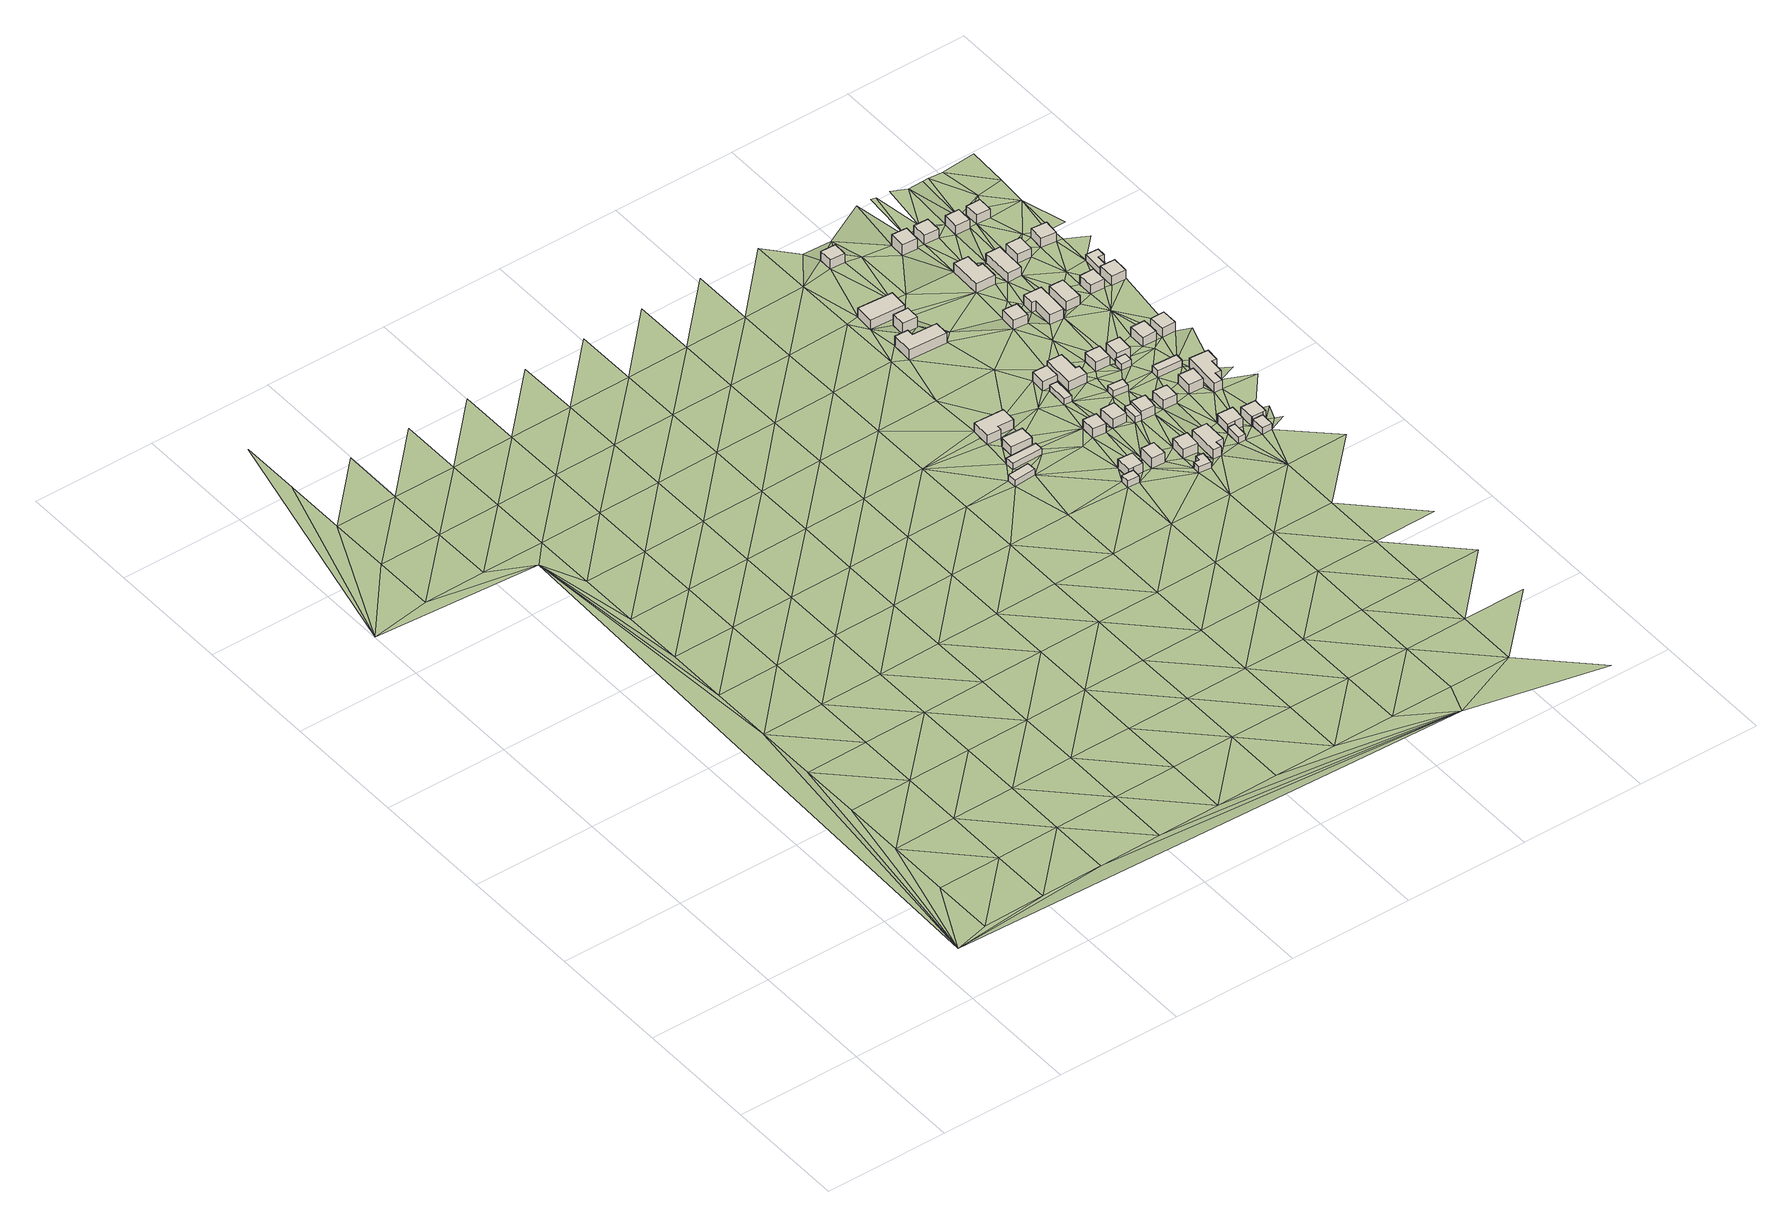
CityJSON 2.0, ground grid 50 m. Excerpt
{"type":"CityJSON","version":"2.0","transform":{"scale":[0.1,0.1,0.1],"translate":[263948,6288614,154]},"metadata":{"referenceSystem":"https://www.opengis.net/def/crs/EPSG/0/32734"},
"CityObjects":{
"building1":{"type":"Building","attributes":{"address":"30 Braambos Lane 7347 Mamre, Cape Town","building":"cabin","building:levels":"1","building_height":2.8,"roof_height":161.18,"ground_height":158.38,"plus_code":"4FRWFFP6+895"},"geometry":[{"type":"Solid","lod":"1","boundaries":[[[[0,1,2,3]],[[1,4,5,2]],[[4,6,7,5]],[[6,0,3,7]],[[3,2,5,7]],[[6,4,1,0]]]]}]},
"building2":{"type":"Building","attributes":{"address":"30 Braambos Lane Mamre 7347 Cape Town","building":"cabin","building:levels":"1","building_height":2.8,"roof_height":161.18,"ground_height":158.38,"plus_code":"4FRWFFP6+8CG"},"geometry":[{"type":"Solid","lod":"1","boundaries":[[[[8,9,10,11]],[[9,12,13,10]],[[12,14,15,13]],[[14,8,11,15]],[[11,10,13,15]],[[14,12,9,8]]]]}]},
"building3":{"type":"Building","attributes":{"address":"28 Braambos Lane Mamre 7347 Cape Town","building":"house","building:levels":"1","building_height":4.1,"roof_height":162.45,"ground_height":158.35,"plus_code":"4FRWFFP6+9C5"},"geometry":[{"type":"Solid","lod":"1","boundaries":[[[[16,17,18,19]],[[17,20,21,18]],[[20,22,23,21]],[[22,16,19,23]],[[19,18,21,23]],[[22,20,17,16]]]]}]},
"building4":{"type":"Building","attributes":{"address":"26 Braambos Lane Mamre 7347 Mamre, Cape Town","building":"house","building:levels":"1","building_height":4.1,"roof_height":162.45,"ground_height":158.35,"plus_code":"4FRWFFP6+9CW"},"geometry":[{"type":"Solid","lod":"1","boundaries":[[[[24,25,26,27]],[[25,28,29,26]],[[28,30,31,29]],[[30,32,33,31]],[[32,34,35,33]],[[34,24,27,35]],[[27,26,29,31,33,35]],[[34,32,30,28,25,24]]]]}]},
"building5":{"type":"Building","attributes":{"building":"cabin","building:levels":"1","building_height":2.8,"roof_height":161.65,"ground_height":158.85,"plus_code":"4FRWFFP6+6G7"},"geometry":[{"type":"Solid","lod":"1","boundaries":[[[[36,37,38,39]],[[37,40,41,38]],[[40,42,43,41]],[[42,44,45,43]],[[44,36,39,45]],[[39,38,41,43,45]],[[44,42,40,37,36]]]]}]},
"building6":{"type":"Building","attributes":{"address":"121 Thorn Lane Mamre 7347 Cape Town","building":"house","building:levels":"1","building_height":4.1,"roof_height":162.95,"ground_height":158.85,"plus_code":"4FRWFFP6+6GG"},"geometry":[{"type":"Solid","lod":"1","boundaries":[[[[37,36,46,47]],[[36,48,49,46]],[[48,50,51,49]],[[50,52,53,51]],[[52,37,47,53]],[[47,46,49,51,53]],[[52,50,48,36,37]]]]}]},
"building7":{"type":"Building","attributes":{"address":"119 Thorn Lane Mamre 7347 Cape Town","building":"house","building:levels":"1","building_height":4.1,"roof_height":163.26,"ground_height":159.16,"plus_code":"4FRWFFP6+6HG"},"geometry":[{"type":"Solid","lod":"1","boundaries":[[[[54,55,56,57]],[[55,58,59,56]],[[58,60,61,59]],[[60,54,57,61]],[[57,56,59,61]],[[60,58,55,54]]]]}]},
"building8":{"type":"Building","attributes":{"address":"122 Thorn Lane Mamre 7347 Cape Town","building":"house","building:levels":"1","building_height":4.1,"roof_height":162.95,"ground_height":158.85,"plus_code":"4FRWFFP6+8G9"},"geometry":[{"type":"Solid","lod":"1","boundaries":[[[[62,63,64,65]],[[63,66,67,64]],[[66,68,69,67]],[[68,62,65,69]],[[65,64,67,69]],[[68,66,63,62]]]]}]},
"building9":{"type":"Building","attributes":{"address":"20 Braambos Lane Mamre 7347 Cape Town","building":"house","building:levels":"1","building_height":4.1,"roof_height":162.36,"ground_height":158.26,"plus_code":"4FRWFFP6+HFF"},"geometry":[{"type":"Solid","lod":"1","boundaries":[[[[70,71,72,73]],[[71,74,75,72]],[[74,76,77,75]],[[76,78,79,77]],[[78,80,81,79]],[[80,70,73,81]],[[73,72,75,77,79,81]],[[80,78,76,74,71,70]]]]}]},
"building10":{"type":"Building","attributes":{"building":"cabin","building:levels":"1","building_height":2.8,"roof_height":161.96,"ground_height":159.16,"plus_code":"4FRWFFP6+5JF"},"geometry":[{"type":"Solid","lod":"1","boundaries":[[[[82,83,84,85]],[[83,86,87,84]],[[86,88,89,87]],[[88,90,91,89]],[[90,92,93,91]],[[92,82,85,93]],[[85,84,87,89,91,93]],[[92,90,88,86,83,82]]]]}]},
"building11":{"type":"Building","attributes":{"address":"16 Braambos Lane Mamre 7347 Cape Town","building":"house","building:levels":"1","building_height":4.1,"roof_height":161.63,"ground_height":157.53,"plus_code":"4FRWFFP6+MF3"},"geometry":[{"type":"Solid","lod":"1","boundaries":[[[[94,95,96,97]],[[95,98,99,96]],[[98,100,101,99]],[[100,94,97,101]],[[97,96,99,101]],[[100,98,95,94]]]]}]},
"building12":{"type":"Building","attributes":{"address":"18 Braambos Lane Mamre 7347 Cape Town","building":"house","building:levels":"1","building_height":4.1,"roof_height":162.36,"ground_height":158.26,"plus_code":"4FRWFFP6+JF8"},"geometry":[{"type":"Solid","lod":"1","boundaries":[[[[102,103,104,105]],[[103,106,107,104]],[[106,108,109,107]],[[108,102,105,109]],[[105,104,107,109]],[[108,106,103,102]]]]}]},
"building13":{"type":"Building","attributes":{"building":"cabin","building:levels":"1","building_height":2.8,"roof_height":161.62,"ground_height":158.82,"plus_code":"4FRWFFP6+9HR"},"geometry":[{"type":"Solid","lod":"1","boundaries":[[[[110,111,112,113]],[[111,114,115,112]],[[114,116,117,115]],[[116,110,113,117]],[[113,112,115,117]],[[116,114,111,110]]]]}]},
"building14":{"type":"Building","attributes":{"address":"120 Thorn Lane Mamre 7347 Cape Town","building":"house","building:levels":"1","building_height":4.1,"roof_height":163.28,"ground_height":159.18,"plus_code":"4FRWFFP6+8H8"},"geometry":[{"type":"Solid","lod":"1","boundaries":[[[[118,119,120,121]],[[119,122,123,120]],[[122,124,125,123]],[[124,118,121,125]],[[121,120,123,125]],[[124,122,119,118]]]]}]},
"building15":{"type":"Building","attributes":{"address":"117 Thorn Lane Mamre 7347 Cape Town","building":"house","building:levels":"1","building_height":4.1,"roof_height":163.26,"ground_height":159.16,"plus_code":"4FRWFFP6+6J8"},"geometry":[{"type":"Solid","lod":"1","boundaries":[[[[126,127,128,129]],[[127,130,131,128]],[[130,132,133,131]],[[132,126,129,133]],[[129,128,131,133]],[[132,130,127,126]]]]}]},
"building16":{"type":"Building","attributes":{"address":"1 Braambos Lane Mamre 7347 Cape Town","building":"house","building:levels":"1","building_height":4.1,"roof_height":162.92,"ground_height":158.82,"plus_code":"4FRWFFP6+CHC"},"geometry":[{"type":"Solid","lod":"1","boundaries":[[[[134,135,136,137]],[[135,138,139,136]],[[138,140,141,139]],[[140,134,137,141]],[[137,136,139,141]],[[140,138,135,134]]]]}]},
"building17":{"type":"Building","attributes":{"building":"cabin","building:levels":"1","building_height":2.8,"roof_height":161.98,"ground_height":159.18,"plus_code":"4FRWFFP6+8J2"},"geometry":[{"type":"Solid","lod":"1","boundaries":[[[[142,143,144,145]],[[143,146,147,144]],[[146,148,149,147]],[[148,142,145,149]],[[145,144,147,149]],[[148,146,143,142]]]]}]},
"building18":{"type":"Building","attributes":{"address":"Thorn Lane Mamre 7347 Cape Town","building":"house","building:levels":"1","building_height":4.1,"roof_height":163.26,"ground_height":159.16,"plus_code":"4FRWFFP6+6M2"},"geometry":[{"type":"Solid","lod":"1","boundaries":[[[[150,151,152,153]],[[151,154,155,152]],[[154,156,157,155]],[[156,158,159,157]],[[158,160,161,159]],[[160,150,153,161]],[[153,152,155,157,159,161]],[[160,158,156,154,151,150]]]]}]},
"building19":{"type":"Building","attributes":{"address":"3 Palm Lane Mamre 7347 Cape Town","building":"house","building:levels":"1","building_height":4.1,"roof_height":163.23,"ground_height":159.13,"plus_code":"4FRWFFP6+CHH"},"geometry":[{"type":"Solid","lod":"1","boundaries":[[[[162,163,164,165]],[[163,166,167,164]],[[166,168,169,167]],[[168,170,171,169]],[[170,172,173,171]],[[172,162,165,173]],[[165,164,167,169,171,173]],[[172,170,168,166,163,162]]]]}]},
"building20":{"type":"Building","attributes":{"address":"118 Thorn Lane Mamre 7347 Cape Town","building":"house","building:levels":"1","building_height":4.1,"roof_height":163.28,"ground_height":159.18,"plus_code":"4FRWFFP6+8J4"},"geometry":[{"type":"Solid","lod":"1","boundaries":[[[[142,148,174,175]],[[148,176,177,174]],[[176,178,179,177]],[[178,142,175,179]],[[175,174,177,179]],[[178,176,148,142]]]]}]},
"building21":{"type":"Building","attributes":{"address":"12 Braambos Lane Mamre 7347 Cape Town","building":"house","building:levels":"1","building_height":4.1,"roof_height":161.73,"ground_height":157.63,"plus_code":"4FRWFFP6+QF8"},"geometry":[{"type":"Solid","lod":"1","boundaries":[[[[180,181,182,183]],[[181,184,185,182]],[[184,186,187,185]],[[186,180,183,187]],[[183,182,185,187]],[[186,184,181,180]]]]}]},
"building22":{"type":"Building","attributes":{"building":"cabin","building:levels":"1","building_height":2.8,"roof_height":161.93,"ground_height":159.13,"plus_code":"4FRWFFP6+9J4"},"geometry":[{"type":"Solid","lod":"1","boundaries":[[[[188,189,190,191]],[[189,192,193,190]],[[192,194,195,193]],[[194,188,191,195]],[[191,190,193,195]],[[194,192,189,188]]]]}]},
"building23":{"type":"Building","attributes":{"building":"cabin","building:levels":"1","building_height":2.8,"roof_height":162.48,"ground_height":159.68,"plus_code":"4FRWFFP6+5PR"},"geometry":[{"type":"Solid","lod":"1","boundaries":[[[[196,197,198,199]],[[197,200,201,198]],[[200,202,203,201]],[[202,196,199,203]],[[199,198,201,203]],[[202,200,197,196]]]]}]},
"building24":{"type":"Building","attributes":{"address":"116 Thorn Lane Mamre 7347 Cape Town","building":"house","building:levels":"1","building_height":4.1,"roof_height":163.28,"ground_height":159.18,"plus_code":"4FRWFFP6+8M3"},"geometry":[{"type":"Solid","lod":"1","boundaries":[[[[204,205,206,207]],[[205,208,209,206]],[[208,210,211,209]],[[210,204,207,211]],[[207,206,209,211]],[[210,208,205,204]]]]}]},
"building25":{"type":"Building","attributes":{"address":"5 Palm Lane Mamre 7347 Cape Town","building":"house","building:levels":"1","building_height":4.1,"roof_height":163.23,"ground_height":159.13,"plus_code":"4FRWFFP6+CJ9"},"geometry":[{"type":"Solid","lod":"1","boundaries":[[[[212,213,214,215]],[[213,216,217,214]],[[216,218,219,217]],[[218,212,215,219]],[[215,214,217,219]],[[218,216,213,212]]]]}]},
"building26":{"type":"Building","attributes":{"address":"113 Thorn Lane Mamre 7347 Cape Town","building":"house","building:levels":"1","building_height":4.1,"roof_height":163.78,"ground_height":159.68,"plus_code":"4FRWFFP6+6P6"},"geometry":[{"type":"Solid","lod":"1","boundaries":[[[[196,202,220,221]],[[202,222,223,220]],[[222,224,225,223]],[[224,226,227,225]],[[226,196,221,227]],[[221,220,223,225,227]],[[226,224,222,202,196]]]]}]},
"building27":{"type":"Building","attributes":{"address":"4 Palm Lane Mamre 7347 Cape Town","building":"house","building:levels":"1","building_height":4.1,"roof_height":162.95,"ground_height":158.85,"plus_code":"4FRWFFP6+GJJ"},"geometry":[{"type":"Solid","lod":"1","boundaries":[[[[228,229,230,231]],[[229,232,233,230]],[[232,234,235,233]],[[234,228,231,235]],[[231,230,233,235]],[[234,232,229,228]]]]}]},
"building28":{"type":"Building","attributes":{"building":"cabin","building:levels":"1","building_height":2.8,"roof_height":161.93,"ground_height":159.13,"plus_code":"4FRWFFP6+9MM"},"geometry":[{"type":"Solid","lod":"1","boundaries":[[[[236,237,238,239]],[[237,240,241,238]],[[240,242,243,241]],[[242,236,239,243]],[[239,238,241,243]],[[242,240,237,236]]]]}]},
"building29":{"type":"Building","attributes":{"building":"cabin","building:levels":"1","building_height":2.8,"roof_height":162.48,"ground_height":159.68,"plus_code":"4FRWFFP6+5PQ"},"geometry":[{"type":"Solid","lod":"1","boundaries":[[[[244,245,246,247]],[[245,248,249,246]],[[248,250,251,249]],[[250,244,247,251]],[[247,246,249,251]],[[250,248,245,244]]]]}]},
"building30":{"type":"Building","attributes":{"address":"7 Palm Lane Mamre 7347 Cape Town","building":"house","building:levels":"1","building_height":4.1,"roof_height":163.45,"ground_height":159.35,"plus_code":"4FRWFFP6+CM4"},"geometry":[{"type":"Solid","lod":"1","boundaries":[[[[252,253,254,255]],[[253,256,257,254]],[[256,258,259,257]],[[258,252,255,259]],[[255,254,257,259]],[[258,256,253,252]]]]}]},
"building31":{"type":"Building","attributes":{"address":"111 Thorn Lane Mamre 7347 Cape Town","building":"house","building:levels":"1","building_height":4.1,"roof_height":163.78,"ground_height":159.68,"plus_code":"4FRWFFP6+6P5"},"geometry":[{"type":"Solid","lod":"1","boundaries":[[[[245,244,260,261]],[[244,262,263,260]],[[262,264,265,263]],[[264,266,267,265]],[[266,268,269,267]],[[268,245,261,269]],[[261,260,263,265,267,269]],[[268,266,264,262,244,245]]]]}]},
"building32":{"type":"Building","attributes":{"address":"114 Thorn Lane Mamre 7347 Cape Town","building":"house","building:levels":"1","building_height":4.1,"roof_height":163.58,"ground_height":159.48,"plus_code":"4FRWFFP6+8P3"},"geometry":[{"type":"Solid","lod":"1","boundaries":[[[[270,271,272,273]],[[271,274,275,272]],[[274,276,277,275]],[[276,270,273,277]],[[273,272,275,277]],[[276,274,271,270]]]]}]},
"building33":{"type":"Building","attributes":{"address":"90 Olyf Lane Mamre 7347 Cape Town","building":"house","building:levels":"1","building_height":4.1,"roof_height":162.54,"ground_height":158.44,"plus_code":"4FRWFFP6+PHQ"},"geometry":[{"type":"Solid","lod":"1","boundaries":[[[[278,279,280,281]],[[279,282,283,280]],[[282,284,285,283]],[[284,278,281,285]],[[281,280,283,285]],[[284,282,279,278]]]]}]},
"building34":{"type":"Building","attributes":{"address":"117 Olyf Lane Mamre 7347 Cape Town","building":"house","building:levels":"1","building_height":4.1,"roof_height":162.74,"ground_height":158.64,"plus_code":"4FRWFFP6+JJF"},"geometry":[{"type":"Solid","lod":"1","boundaries":[[[[286,287,288,289]],[[287,290,291,288]],[[290,292,293,291]],[[292,294,295,293]],[[294,296,297,295]],[[296,286,289,297]],[[289,288,291,293,295,297]],[[296,294,292,290,287,286]]]]}]},
"building35":{"type":"Building","attributes":{"address":"6 Palm Lane Mamre 7347 Cape Town","building":"house","building:levels":"1","building_height":4.1,"roof_height":163.16,"ground_height":159.06,"plus_code":"4FRWFFP6+GMC"},"geometry":[{"type":"Solid","lod":"1","boundaries":[[[[298,299,300,301]],[[299,302,303,300]],[[302,304,305,303]],[[304,306,307,305]],[[306,308,309,307]],[[308,298,301,309]],[[301,300,303,305,307,309]],[[308,306,304,302,299,298]]]]}]},
"building36":{"type":"Building","attributes":{"building":"cabin","building:levels":"1","building_height":2.8,"roof_height":162.15,"ground_height":159.35,"plus_code":"4FRWFFP6+8PV"},"geometry":[{"type":"Solid","lod":"1","boundaries":[[[[310,311,312,313]],[[311,314,315,312]],[[314,316,317,315]],[[316,310,313,317]],[[313,312,315,317]],[[316,314,311,310]]]]}]},
"building37":{"type":"Building","attributes":{"address":"112 Thorn Lane Mamre 7347 Cape Town","building":"house","building:levels":"1","building_height":4.1,"roof_height":163.58,"ground_height":159.48,"plus_code":"4FRWFFP6+8Q2"},"geometry":[{"type":"Solid","lod":"1","boundaries":[[[[318,319,320,321]],[[319,322,323,320]],[[322,324,325,323]],[[324,326,327,325]],[[326,328,329,327]],[[328,330,331,329]],[[330,332,333,331]],[[332,318,321,333]],[[321,320,323,325,327,329,331,333]],[[332,330,328,326,324,322,319,318]]]]}]},
"building38":{"type":"Building","attributes":{"address":"88 Olyf Lane Mamre 7347 Cape Town","building":"house","building:levels":"1","building_height":4.1,"roof_height":162.54,"ground_height":158.44,"plus_code":"4FRWFFP6+PJP"},"geometry":[{"type":"Solid","lod":"1","boundaries":[[[[334,335,336,337]],[[335,338,339,336]],[[338,340,341,339]],[[340,334,337,341]],[[337,336,339,341]],[[340,338,335,334]]]]}]},
"building39":{"type":"Building","attributes":{"address":"9 Palm Lane Mamre 7347 Cape Town","building":"house","building:levels":"1","building_height":4.1,"roof_height":163.45,"ground_height":159.35,"plus_code":"4FRWFFP6+CP8"},"geometry":[{"type":"Solid","lod":"1","boundaries":[[[[342,343,344,345]],[[343,346,347,344]],[[346,348,349,347]],[[348,342,345,349]],[[345,344,347,349]],[[348,346,343,342]]]]}]},
"building40":{"type":"Building","attributes":{"address":"8 Palm Lane Mamre 7347 Cape Town","building":"house","building:levels":"1","building_height":4.1,"roof_height":163.2,"ground_height":159.1,"plus_code":"4FRWFFP6+GMH"},"geometry":[{"type":"Solid","lod":"1","boundaries":[[[[350,351,352,353]],[[351,354,355,352]],[[354,356,357,355]],[[356,350,353,357]],[[353,352,355,357]],[[356,354,351,350]]]]}]},
"building41":{"type":"Building","attributes":{"address":"115 Olyf Lane Mamre 7347 Cape Town","building":"house","building:levels":"1","building_height":4.1,"roof_height":162.74,"ground_height":158.64,"plus_code":"4FRWFFP6+JMF"},"geometry":[{"type":"Solid","lod":"1","boundaries":[[[[358,359,360,361]],[[359,362,363,360]],[[362,364,365,363]],[[364,358,361,365]],[[361,360,363,365]],[[364,362,359,358]]]]}]},
"building42":{"type":"Building","attributes":{"address":"11 Palm Lane Mamre 7347 Cape Town","building":"house","building:levels":"1","building_height":4.1,"roof_height":163.45,"ground_height":159.35,"plus_code":"4FRWFFP6+CQ3"},"geometry":[{"type":"Solid","lod":"1","boundaries":[[[[366,367,368,369]],[[367,370,371,368]],[[370,372,373,371]],[[372,366,369,373]],[[369,368,371,373]],[[372,370,367,366]]]]}]},
"building43":{"type":"Building","attributes":{"address":"113 Olyf Lane Mamre 7347 Cape Town","building":"house","building:levels":"1","building_height":4.1,"roof_height":163.13,"ground_height":159.03,"plus_code":"4FRWFFP6+JPJ"},"geometry":[{"type":"Solid","lod":"1","boundaries":[[[[374,375,376,377]],[[375,378,379,376]],[[378,380,381,379]],[[380,374,377,381]],[[377,376,379,381]],[[380,378,375,374]]]]}]},
"building44":{"type":"Building","attributes":{"address":"86 Olyf Lane Mamre 7347 Cape Town","building":"house","building:levels":"1","building_height":4.1,"roof_height":162.54,"ground_height":158.44,"plus_code":"4FRWFFP6+PMG"},"geometry":[{"type":"Solid","lod":"1","boundaries":[[[[382,383,384,385]],[[383,386,387,384]],[[386,388,389,387]],[[388,382,385,389]],[[385,384,387,389]],[[388,386,383,382]]]]}]},
"building45":{"type":"Building","attributes":{"address":"10 Palm Lane Mamre 7347 Cape Town","building":"house","building:levels":"1","building_height":4.1,"roof_height":163.2,"ground_height":159.1,"plus_code":"4FRWFFP6+GPH"},"geometry":[{"type":"Solid","lod":"1","boundaries":[[[[390,391,392,393]],[[391,394,395,392]],[[394,396,397,395]],[[396,390,393,397]],[[393,392,395,397]],[[396,394,391,390]]]]}]},
"building46":{"type":"Building","attributes":{"address":"84 Olyf Lane Mamre 7347 Cape Town","building":"house","building:levels":"1","building_height":4.1,"roof_height":162.97,"ground_height":158.87,"plus_code":"4FRWFFP6+PP7"},"geometry":[{"type":"Solid","lod":"1","boundaries":[[[[398,399,400,401]],[[399,402,403,400]],[[402,404,405,403]],[[404,398,401,405]],[[401,400,403,405]],[[404,402,399,398]]]]}]},
"building47":{"type":"Building","attributes":{"address":"12 Palm Lane Mamre 7347 Cape Town","building":"house","building:levels":"1","building_height":4.1,"roof_height":163.2,"ground_height":159.1,"plus_code":"4FRWFFP6+GQG"},"geometry":[{"type":"Solid","lod":"1","boundaries":[[[[406,407,408,409]],[[407,410,411,408]],[[410,412,413,411]],[[412,414,415,413]],[[414,406,409,415]],[[409,408,411,413,415]],[[414,412,410,407,406]]]]}]},
"building48":{"type":"Building","attributes":{"address":"111 Olyf Lane Mamre 7347 Cape Town","building":"house","building:levels":"1","building_height":4.1,"roof_height":163.13,"ground_height":159.03,"plus_code":"4FRWFFP6+JQJ"},"geometry":[{"type":"Solid","lod":"1","boundaries":[[[[416,417,418,419]],[[417,420,421,418]],[[420,422,423,421]],[[422,416,419,423]],[[419,418,421,423]],[[422,420,417,416]]]]}]},
"building49":{"type":"Building","attributes":{"building":"cabin","building:levels":"1","building_height":2.8,"roof_height":161.9,"ground_height":159.1,"plus_code":"4FRWFFP6+GQW"},"geometry":[{"type":"Solid","lod":"1","boundaries":[[[[407,406,424,425]],[[406,426,427,424]],[[426,428,429,427]],[[428,430,431,429]],[[430,432,433,431]],[[432,407,425,433]],[[425,424,427,429,431,433]],[[432,430,428,426,406,407]]]]}]},
"terrain1":{"type":"TINRelief","geometry":[{"type":"CompositeSurface","lod":"1","boundaries":[[[434,435,436]],[[436,437,434]],[[435,434,438]],[[434,437,439]],[[439,440,434]],[[436,435,441]],[[440,442,434]],[[437,436,441]],[[443,444,445]],[[435,438,441]],[[446,438,434]],[[443,445,447]],[[437,448,439]],[[447,449,443]],[[442,450,434]],[[441,451,437]],[[443,450,444]],[[440,439,448]],[[449,452,443]],[[437,451,448]],[[453,441,438]],[[444,454,445]],[[455,442,440]],[[441,453,451]],[[438,446,453]],[[440,448,455]],[[444,456,454]],[[457,447,445]],[[444,450,456]],[[442,458,450]],[[442,459,458]],[[442,455,460]],[[457,445,454]],[[448,451,461]],[[458,462,450]],[[451,453,463]],[[442,460,459]],[[464,462,458]],[[465,450,462]],[[451,463,461]],[[466,447,457]],[[446,467,453]],[[455,448,468]],[[456,450,469]],[[470,454,456]],[[471,450,465]],[[464,458,459]],[[468,460,455]],[[465,462,472]],[[468,448,461]],[[473,463,453]],[[469,450,471]],[[456,469,470]],[[474,457,454]],[[473,453,467]],[[472,462,464]],[[471,465,475]],[[434,476,446]],[[459,460,477]],[[460,468,478]],[[474,454,470]],[[461,463,479]],[[475,465,472]],[[463,473,480]],[[471,481,469]],[[460,478,477]],[[461,479,468]],[[464,459,482]],[[463,480,479]],[[483,457,474]],[[473,467,484]],[[481,471,475]],[[469,485,470]],[[482,459,477]],[[478,468,486]],[[464,487,472]],[[473,488,480]],[[479,486,468]],[[469,481,485]],[[474,470,489]],[[473,484,488]],[[487,464,482]],[[490,475,472]],[[491,477,478]],[[486,492,478]],[[489,470,485]],[[479,480,493]],[[490,472,487]],[[488,494,480]],[[446,476,467]],[[481,475,495]],[[478,492,491]],[[477,496,482]],[[480,494,493]],[[497,474,489]],[[486,479,498]],[[495,475,490]],[[499,488,484]],[[500,485,481]],[[477,491,496]],[[492,486,498]],[[487,482,501]],[[479,493,498]],[[488,499,494]],[[499,484,502]],[[481,495,500]],[[503,489,485]],[[501,482,496]],[[467,476,484]],[[487,504,490]],[[492,505,491]],[[494,506,493]],[[498,507,492]],[[503,485,500]],[[504,487,501]],[[494,499,506]],[[495,490,508]],[[492,507,505]],[[496,491,509]],[[510,489,503]],[[502,511,499]],[[512,498,493]],[[508,490,504]],[[506,513,493]],[[495,514,500]],[[476,502,484]],[[509,491,505]],[[498,512,507]],[[501,496,515]],[[493,513,512]],[[499,516,506]],[[495,508,514]],[[503,500,517]],[[516,499,511]],[[515,496,509]],[[504,501,518]],[[519,505,507]],[[513,506,520]],[[507,512,521]],[[517,500,514]],[[518,501,515]],[[520,506,516]],[[511,502,476]],[[522,508,504]],[[507,521,519]],[[513,523,512]],[[509,505,524]],[[525,503,517]],[[522,504,518]],[[523,513,520]],[[516,511,526]],[[527,514,508]],[[505,519,524]],[[521,512,528]],[[509,529,515]],[[520,516,526]],[[511,530,526]],[[512,523,528]],[[508,522,527]],[[514,531,517]],[[529,509,524]],[[530,511,476]],[[515,532,518]],[[521,533,519]],[[533,521,528]],[[531,514,527]],[[523,520,534]],[[515,529,532]],[[526,535,520]],[[518,536,522]],[[524,519,6]],[[519,533,537]],[[520,535,534]],[[538,517,531]],[[539,528,523]],[[524,4,529]],[[536,518,532]],[[6,519,537]],[[540,526,530]],[[522,541,527]],[[476,542,530]],[[4,524,6]],[[523,534,539]],[[543,533,528]],[[526,540,535]],[[530,542,540]],[[522,536,541]],[[9,529,4]],[[531,527,544]],[[529,28,532]],[[0,6,537]],[[543,528,539]],[[529,9,30]],[[537,533,42]],[[545,529,30]],[[12,9,4]],[[544,527,541]],[[28,529,545]],[[4,1,12]],[[546,534,535]],[[535,540,547]],[[542,476,548]],[[536,532,549]],[[543,42,533]],[[537,40,0]],[[532,28,550]],[[9,20,30]],[[20,9,551]],[[14,12,1]],[[535,547,546]],[[552,531,544]],[[0,14,1]],[[8,551,9]],[[30,28,545]],[[542,548,540]],[[534,553,539]],[[20,32,30]],[[42,40,537]],[[549,532,550]],[[536,554,541]],[[8,555,551]],[[17,32,20]],[[556,14,0]],[[534,546,553]],[[32,24,34]],[[0,40,52]],[[550,28,557]],[[547,540,558]],[[543,539,559]],[[42,543,44]],[[24,32,17]],[[536,549,554]],[[0,52,556]],[[560,548,476]],[[8,14,556]],[[544,541,561]],[[558,540,548]],[[40,37,52]],[[66,555,8]],[[553,559,539]],[[549,550,76]],[[555,66,17]],[[17,562,24]],[[92,44,543]],[[563,546,547]],[[36,44,48]],[[561,541,554]],[[556,66,8]],[[24,562,557]],[[550,557,564]],[[44,55,48]],[[556,52,68]],[[563,547,558]],[[549,76,74]],[[76,550,564]],[[543,559,92]],[[17,66,562]],[[68,52,50]],[[554,549,98]],[[74,98,549]],[[54,50,48]],[[556,68,66]],[[55,44,92]],[[48,55,54]],[[565,553,546]],[[566,544,561]],[[68,50,62]],[[140,557,562]],[[50,54,62]],[[554,98,95]],[[567,98,74]],[[546,563,565]],[[561,554,95]],[[74,71,567]],[[557,140,564]],[[568,55,90]],[[66,116,562]],[[55,92,90]],[[569,558,548]],[[54,119,62]],[[98,567,103]],[[570,76,564]],[[116,66,63]],[[63,62,119]],[[562,116,114]],[[82,92,559]],[[127,568,90]],[[71,70,571]],[[134,562,114]],[[54,572,146]],[[568,126,572]],[[562,134,140]],[[567,71,573]],[[119,54,146]],[[118,63,119]],[[574,98,103]],[[127,126,568]],[[110,116,63]],[[90,88,86]],[[86,127,90]],[[118,110,63]],[[559,553,575]],[[181,561,95]],[[571,573,71]],[[553,565,576]],[[82,559,156]],[[127,86,130]],[[572,126,148]],[[146,122,119]],[[563,558,577]],[[114,578,134]],[[103,579,574]],[[572,148,146]],[[83,130,86]],[[83,82,154]],[[140,172,564]],[[110,162,111]],[[580,566,561]],[[581,571,570]],[[114,111,578]],[[181,95,582]],[[573,571,581]],[[118,189,110]],[[573,581,579]],[[83,154,130]],[[578,111,162]],[[154,82,156]],[[143,122,146]],[[553,576,575]],[[124,122,143]],[[181,180,561]],[[124,189,118]],[[180,580,561]],[[163,162,110]],[[172,140,583]],[[172,578,162]],[[564,584,570]],[[130,154,151]],[[559,575,156]],[[563,577,565]],[[126,176,148]],[[124,143,142]],[[176,126,132]],[[132,130,151]],[[578,172,583]],[[110,189,188]],[[163,110,188]],[[124,142,189]],[[574,585,582]],[[570,584,581]],[[172,584,564]],[[132,151,176]],[[156,586,158]],[[181,582,184]],[[587,574,579]],[[197,586,156]],[[192,189,142]],[[205,176,151]],[[581,587,579]],[[188,588,163]],[[205,151,589]],[[142,178,192]],[[170,168,166]],[[163,588,166]],[[582,585,590]],[[591,576,565]],[[180,592,580]],[[205,178,176]],[[156,575,197]],[[590,184,582]],[[196,589,586]],[[188,194,588]],[[587,585,574]],[[170,593,172]],[[586,197,196]],[[581,584,228]],[[588,213,166]],[[180,186,592]],[[178,205,204]],[[170,166,212]],[[178,204,192]],[[172,593,584]],[[184,590,186]],[[205,589,594]],[[213,212,166]],[[200,197,575]],[[196,226,589]],[[587,581,228]],[[589,226,594]],[[240,588,194]],[[588,240,213]],[[592,186,590]],[[170,212,593]],[[248,200,575]],[[590,585,282]],[[192,204,316]],[[194,192,314]],[[200,222,202]],[[240,216,213]],[[584,593,595]],[[593,212,218]],[[596,316,204]],[[226,271,594]],[[240,194,597]],[[222,200,268]],[[575,576,598]],[[248,268,200]],[[594,271,596]],[[250,248,575]],[[585,587,287]],[[592,590,279]],[[240,237,216]],[[585,287,282]],[[314,192,316]],[[253,216,237]],[[314,597,194]],[[599,222,268]],[[222,599,224]],[[593,600,595]],[[268,248,245]],[[216,252,218]],[[252,216,253]],[[228,234,601]],[[587,228,601]],[[266,599,268]],[[596,271,270]],[[224,599,266]],[[602,253,237]],[[319,226,224]],[[282,279,590]],[[270,316,596]],[[271,226,319]],[[595,304,234]],[[603,593,218]],[[600,304,595]],[[600,593,603]],[[604,253,602]],[[604,602,597]],[[218,252,603]],[[250,575,598]],[[224,266,264]],[[302,601,234]],[[302,234,304]],[[304,600,306]],[[262,244,250]],[[592,279,605]],[[601,606,587]],[[274,271,319]],[[270,607,316]],[[250,608,262]],[[282,287,609]],[[319,224,322]],[[314,610,597]],[[264,322,224]],[[610,604,597]],[[611,608,250]],[[601,302,612]],[[319,276,274]],[[270,276,607]],[[613,604,343]],[[612,606,601]],[[264,262,614]],[[614,262,608]],[[287,335,609]],[[287,286,615]],[[615,335,287]],[[319,318,276]],[[610,314,311]],[[279,616,605]],[[617,252,613]],[[604,610,343]],[[252,617,603]],[[612,302,299]],[[296,294,286]],[[606,612,294]],[[618,299,603]],[[607,276,318]],[[343,342,613]],[[616,609,334]],[[334,609,335]],[[324,322,326]],[[311,607,318]],[[619,618,603]],[[286,359,615]],[[359,286,294]],[[299,618,354]],[[335,615,338]],[[294,612,359]],[[264,620,322]],[[342,617,613]],[[610,346,343]],[[621,616,334]],[[622,612,299]],[[318,332,311]],[[622,299,354]],[[610,311,367]],[[603,617,619]],[[620,326,322]],[[330,328,326]],[[359,383,615]],[[383,338,615]],[[610,367,346]],[[623,616,621]],[[621,334,340]],[[616,623,624]],[[326,625,330]],[[622,354,351]],[[348,617,342]],[[311,370,367]],[[366,348,346]],[[367,366,346]],[[338,382,340]],[[619,626,351]],[[622,375,358]],[[617,626,619]],[[382,621,340]],[[348,366,617]],[[311,332,627]],[[338,383,382]],[[628,359,358]],[[383,359,628]],[[622,351,629]],[[622,378,375]],[[627,370,311]],[[358,375,374]],[[617,366,372]],[[626,396,351]],[[629,378,622]],[[630,626,617]],[[629,351,396]],[[621,382,631]],[[358,374,402]],[[621,631,632]],[[628,358,402]],[[630,617,633]],[[394,629,396]],[[617,372,634]],[[382,635,631]],[[417,378,629]],[[374,380,636]],[[628,399,635]],[[617,634,633]],[[402,374,636]],[[628,402,399]],[[417,380,378]],[[394,630,407]],[[407,630,633]],[[629,394,432]],[[416,380,417]],[[631,635,637]],[[417,629,420]],[[380,416,636]],[[404,402,636]],[[394,407,432]],[[420,629,432]],[[635,399,638]],[[639,637,635]],[[639,635,638]],[[398,638,399]],[[636,416,422]],[[406,640,426]],[[641,420,432]],[[642,404,636]],[[404,642,398]],[[420,641,643]],[[420,643,422]],[[644,641,432]],[[636,422,642]],[[639,638,645]],[[638,398,642]],[[643,642,422]],[[645,638,646]],[[642,643,647]],[[638,642,646]],[[648,645,646]]]}]}
},
"vertices":[
[2289,2001,44],[2287,2038,44],[2287,2038,72],[2289,2001,72],[2196,2031,44],[2196,2031,72],[2199,1994,44],[2199,1994,72],
[2372,2105,44],[2245,2105,44],[2245,2105,72],[2372,2105,72],[2245,2070,44],[2245,2070,72],[2372,2070,44],[2372,2070,72],
[2372,2126,43],[2374,2184,43],[2374,2184,84],[2372,2126,84],[2289,2188,43],[2289,2188,84],[2286,2130,43],[2286,2130,84],
[2378,2239,43],[2381,2301,43],[2381,2301,84],[2378,2239,84],[2259,2307,43],[2259,2307,84],[2255,2227,43],[2255,2227,84],[2312,2224,43],[2312,2224,84],[2313,2243,43],[2313,2243,84],
[2551,1787,48],[2532,1788,48],[2532,1788,77],[2551,1787,77],[2503,1789,48],[2503,1789,77],[2501,1752,48],[2501,1752,77],[2549,1750,48],[2549,1750,77],
[2551,1787,89],[2532,1788,89],[2590,1785,48],[2590,1785,89],[2594,1850,48],[2594,1850,89],[2535,1853,48],[2535,1853,89],
[2630,1847,48],[2627,1782,48],[2627,1782,93],[2630,1847,93],[2681,1779,48],[2681,1779,93],[2683,1845,48],[2683,1845,93],
[2615,2026,48],[2619,2086,48],[2619,2086,89],[2615,2026,89],[2564,2090,48],[2564,2090,89],[2560,2030,48],[2560,2030,89],
[2368,2801,38],[2369,2828,38],[2369,2828,84],[2368,2801,84],[2315,2830,38],[2315,2830,84],[2311,2743,38],[2311,2743,84],[2466,2736,38],[2466,2736,84],[2469,2796,38],[2469,2796,84],
[2787,1656,52],[2793,1709,52],[2793,1709,80],[2787,1656,80],[2763,1712,52],[2763,1712,80],[2761,1690,52],[2761,1690,80],[2740,1692,52],[2740,1692,80],[2737,1661,52],[2737,1661,80],
[2450,3022,35],[2307,3031,35],[2307,3031,76],[2450,3022,76],[2302,2954,35],[2302,2954,76],[2445,2945,35],[2445,2945,76],
[2439,2920,35],[2378,2922,35],[2378,2922,84],[2439,2920,84],[2376,2866,35],[2376,2866,84],[2437,2863,35],[2437,2863,84],
[2617,2224,48],[2622,2312,48],[2622,2312,76],[2617,2224,76],[2591,2314,48],[2591,2314,76],[2586,2225,48],[2586,2225,76],
[2643,2092,52],[2642,2025,52],[2642,2025,93],[2643,2092,93],[2700,2024,52],[2700,2024,93],[2700,2092,52],[2700,2092,93],
[2747,1820,52],[2742,1754,52],[2742,1754,93],[2747,1820,93],[2800,1749,52],[2800,1749,93],[2806,1816,52],[2806,1816,93],
[2572,2328,48],[2633,2326,48],[2633,2326,89],[2572,2328,89],[2635,2389,48],[2635,2389,89],[2575,2391,48],[2575,2391,89],
[2750,2063,52],[2726,2065,52],[2726,2065,80],[2750,2063,80],[2721,2000,52],[2721,2000,80],[2746,1998,52],[2746,1998,80],
[2887,1814,52],[2826,1816,52],[2826,1816,93],[2887,1814,93],[2822,1689,52],[2822,1689,93],[2854,1688,52],[2854,1688,93],[2855,1716,52],[2855,1716,93],[2885,1715,52],[2885,1715,93],
[2641,2272,51],[2717,2269,51],[2717,2269,92],[2641,2272,92],[2720,2316,51],[2720,2316,92],[2704,2317,51],[2704,2317,92],[2708,2401,51],[2708,2401,92],[2648,2404,51],[2648,2404,92],
[2746,1998,93],[2750,2063,93],[2801,1994,52],[2801,1994,93],[2808,2059,52],[2808,2059,93],
[2383,3341,36],[2381,3285,36],[2381,3285,77],[2383,3341,77],[2442,3282,36],[2442,3282,77],[2444,3339,36],[2444,3339,77],
[2746,2189,51],[2743,2154,51],[2743,2154,79],[2746,2189,79],[2803,2149,51],[2803,2149,79],[2806,2184,51],[2806,2184,79],
[2939,1761,57],[2935,1698,57],[2935,1698,85],[2939,1761,85],[2965,1696,57],[2965,1696,85],[2968,1760,57],[2968,1760,85],
[2842,2059,52],[2840,1997,52],[2840,1997,93],[2842,2059,93],[2896,1995,52],[2896,1995,93],[2899,2056,52],[2899,2056,93],
[2779,2360,51],[2776,2297,51],[2776,2297,92],[2779,2360,92],[2835,2294,51],[2835,2294,92],[2838,2357,51],[2838,2357,92],
[2968,1760,98],[2939,1761,98],[3001,1758,57],[3001,1758,98],[3006,1822,57],[3006,1822,98],[2943,1826,57],[2943,1826,98],
[2688,2710,48],[2684,2643,48],[2684,2643,89],[2688,2710,89],[2743,2639,48],[2743,2639,89],[2747,2706,48],[2747,2706,89],
[2893,2283,51],[2850,2285,51],[2850,2285,79],[2893,2283,79],[2848,2248,51],[2848,2248,79],[2891,2246,51],[2891,2246,79],
[3074,1740,57],[3031,1742,57],[3031,1742,85],[3074,1740,85],[3029,1686,57],[3029,1686,85],[3071,1685,57],[3071,1685,85],
[2864,2354,51],[2860,2289,51],[2860,2289,94],[2864,2354,94],[2916,2285,51],[2916,2285,94],[2920,2351,51],[2920,2351,94],
[3074,1740,98],[3031,1742,98],[3086,1739,57],[3086,1739,98],[3088,1803,57],[3088,1803,98],[3028,1805,57],[3028,1805,98],[3027,1741,57],[3027,1741,98],
[2961,2071,55],[2956,2007,55],[2956,2007,96],[2961,2071,96],[3017,2003,55],[3017,2003,96],[3022,2067,55],[3022,2067,96],
[2686,3252,36],[2624,3256,36],[2624,3256,85],[2686,3252,85],[2620,3191,36],[2620,3191,85],[2682,3187,36],[2682,3187,85],
[2763,3005,46],[2703,3007,46],[2703,3007,87],[2763,3005,87],[2699,2874,46],[2699,2874,87],[2778,2871,46],[2778,2871,87],[2781,2945,46],[2781,2945,87],[2761,2945,46],[2761,2945,87],
[2856,2585,48],[2864,2722,48],[2864,2722,92],[2856,2585,92],[2791,2726,48],[2791,2726,92],[2788,2677,48],[2788,2677,92],[2804,2676,48],[2804,2676,92],[2799,2589,48],[2799,2589,92],
[3026,2136,53],[3028,2170,53],[3028,2170,82],[3026,2136,82],[2927,2175,53],[2927,2175,82],[2925,2141,53],[2925,2141,82],
[3042,2117,55],[3031,1960,55],[3031,1960,96],[3042,2117,96],[3064,1958,55],[3064,1958,96],[3067,2001,55],[3067,2001,96],[3090,1999,55],[3090,1999,96],[3095,2059,55],[3095,2059,96],[3115,2057,55],[3115,2057,96],[3119,2111,55],[3119,2111,96],
[2713,3247,44],[2711,3184,44],[2711,3184,85],[2713,3247,85],[2770,3182,44],[2770,3182,85],[2772,3245,44],[2772,3245,85],
[2981,2368,53],[2980,2300,53],[2980,2300,94],[2981,2368,94],[3038,2299,53],[3038,2299,94],[3039,2367,53],[3039,2367,94],
[2943,2606,51],[2946,2707,51],[2946,2707,92],[2943,2606,92],[2888,2709,51],[2888,2709,92],[2885,2608,51],[2885,2608,92],
[2880,2979,46],[2821,2980,46],[2821,2980,87],[2880,2979,87],[2818,2853,46],[2818,2853,87],[2876,2852,46],[2876,2852,87],
[3063,2364,53],[3062,2297,53],[3062,2297,94],[3063,2364,94],[3119,2297,53],[3119,2297,94],[3120,2363,53],[3120,2363,94],
[2904,2975,50],[2900,2907,50],[2900,2907,91],[2904,2975,91],[2959,2904,50],[2959,2904,91],[2963,2972,50],[2963,2972,91],
[2830,3223,44],[2827,3158,44],[2827,3158,85],[2830,3223,85],[2885,3156,44],[2885,3156,85],[2887,3221,44],[2887,3221,85],
[3004,2627,51],[3062,2625,51],[3062,2625,92],[3004,2627,92],[3063,2689,51],[3063,2689,92],[3006,2690,51],[3006,2690,92],
[2973,3214,49],[2915,3215,49],[2915,3215,90],[2973,3214,90],[2914,3155,49],[2914,3155,90],[2971,3153,49],[2971,3153,90],
[3119,2685,51],[3091,2687,51],[3091,2687,92],[3119,2685,92],[3089,2619,51],[3089,2619,92],[3149,2617,51],[3149,2617,92],[3151,2684,51],[3151,2684,92],
[3021,2987,50],[3015,2924,50],[3015,2924,91],[3021,2987,91],[3077,2918,50],[3077,2918,91],[3083,2981,50],[3083,2981,91],
[3119,2685,79],[3091,2687,79],[3122,2739,51],[3122,2739,79],[3146,2737,51],[3146,2737,79],[3148,2773,51],[3148,2773,79],[3096,2776,51],[3096,2776,79],
[609,223,20],[747,255,24],[747,505,24],[747,760,24],[998,255,29],[747,1010,24],[747,1260,24],[998,505,29],[747,1510,22],[1,2732,8],[245,2770,10],[245,3020,8],[1249,255,34],[245,3270,6],[998,1010,28],[245,3525,5],[670,2685,15],[998,760,29],[245,3775,5],[1249,505,34],[496,3020,9],[998,1260,27],[496,2770,12],[496,3270,8],[747,1765,21],[998,1765,25],[998,1510,26],[1249,1010,32],[747,2015,21],[1249,760,33],[998,2015,24],[747,2265,19],[496,3525,7],[1501,255,39],[1249,1260,31],[747,2770,15],[747,3020,12],[747,2515,17],[998,2265,21],[1501,505,39],[747,3270,9],[998,2515,19],[2710,132,50],[1249,1765,28],[1249,1510,30],[1501,1010,36],[1501,760,38],[998,2770,18],[1249,2015,27],[747,3525,8],[1752,255,43],[998,3020,15],[1501,1260,35],[1249,2265,25],[1752,505,42],[998,3270,12],[1249,2515,23],[1501,1765,32],[1501,1510,34],[1752,1010,40],[1752,760,41],[1249,2770,21],[1501,2015,31],[998,3525,9],[1752,1260,39],[2003,505,46],[1249,3020,19],[1501,2265,30],[2003,255,47],[1249,3270,16],[1501,2515,28],[1752,1765,37],[2003,760,45],[1752,1510,38],[1501,2770,26],[1752,2015,36],[1249,3525,11],[2254,255,48],[2003,1260,43],[2003,1010,43],[1501,3020,22],[1752,2265,35],[2254,505,47],[1501,3270,19],[1752,2515,32],[2003,1765,41],[2254,760,47],[2003,1510,42],[1752,2770,29],[2254,1010,47],[2003,2015,39],[1501,3525,16],[2505,505,47],[1752,3020,25],[2254,1260,45],[2003,2265,39],[2505,255,48],[1752,3270,22],[2003,2515,37],[2254,1510,45],[2505,1010,48],[2505,760,47],[2003,2770,33],[2254,1765,45],[1752,3525,20],[2505,1260,48],[2756,505,49],[2003,3020,29],[2756,255,50],[2505,1510,48],[2003,3270,27],[2254,2265,44],[2756,1010,50],[2756,760,49],[3007,255,52],[2254,2770,39],[2254,2515,41],[2286,2130,44],[2003,3525,25],[2756,1260,51],[2254,3020,35],[2372,2126,44],[2505,2015,49],[2381,2301,48],[3007,505,51],[2756,1510,51],[3258,5,57],[2254,3270,32],[2505,2265,48],[3007,760,52],[2505,2515,48],[3007,1010,53],[2254,3525,29],[2376,2866,38],[2681,1779,52],[3258,505,54],[2466,2736,43],[2469,2796,43],[2683,1845,52],[2437,2863,43],[2445,2945,40],[3007,1510,54],[3007,1260,54],[3258,760,55],[2633,2326,51],[2439,2920,40],[2357,3409,29],[2505,2770,43],[2450,3022,40],[2635,2389,51],[2684,2643,51],[2505,3020,40],[2885,1715,57],[2699,2874,48],[2756,2265,51],[2887,1814,57],[2505,3270,36],[3258,1010,56],[2472,3400,33],[2756,2515,51],[2896,1995,55],[2743,2639,51],[2899,2056,55],[2891,2246,53],[3258,1510,57],[3007,1765,57],[2799,2589,51],[2756,2770,49],[2893,2283,53],[2856,2585,51],[2916,2285,53],[2648,3486,42],[2778,2871,48],[3026,2136,55],[3114,1728,57],[2682,3187,44],[3007,2265,54],[3138,1710,63],[2818,2853,48],[2920,2351,53],[3134,1783,63],[2756,3020,46],[2686,3252,44],[3007,2515,53],[2885,2608,53],[2943,2606,53],[3207,1944,58],[2756,3270,44],[2876,2852,48],[2727,3479,42],[2706,3484,42],[3160,2023,58],[3004,2627,53],[3172,2271,56],[2885,3156,49],[3007,2770,51],[3062,2625,53],[2844,3448,42],[2784,3477,42],[3089,2619,53],[3149,2617,55],[2887,3221,49],[3007,3020,50],[2903,3447,46],[3007,3270,49],[2927,3446,46],[3146,2737,53],[3102,2913,50],[3112,3160,49],[3103,2980,50],[3186,2866,53],[2985,3442,46],[3119,3286,49],[3162,2979,51],[3129,3455,46]
]}
